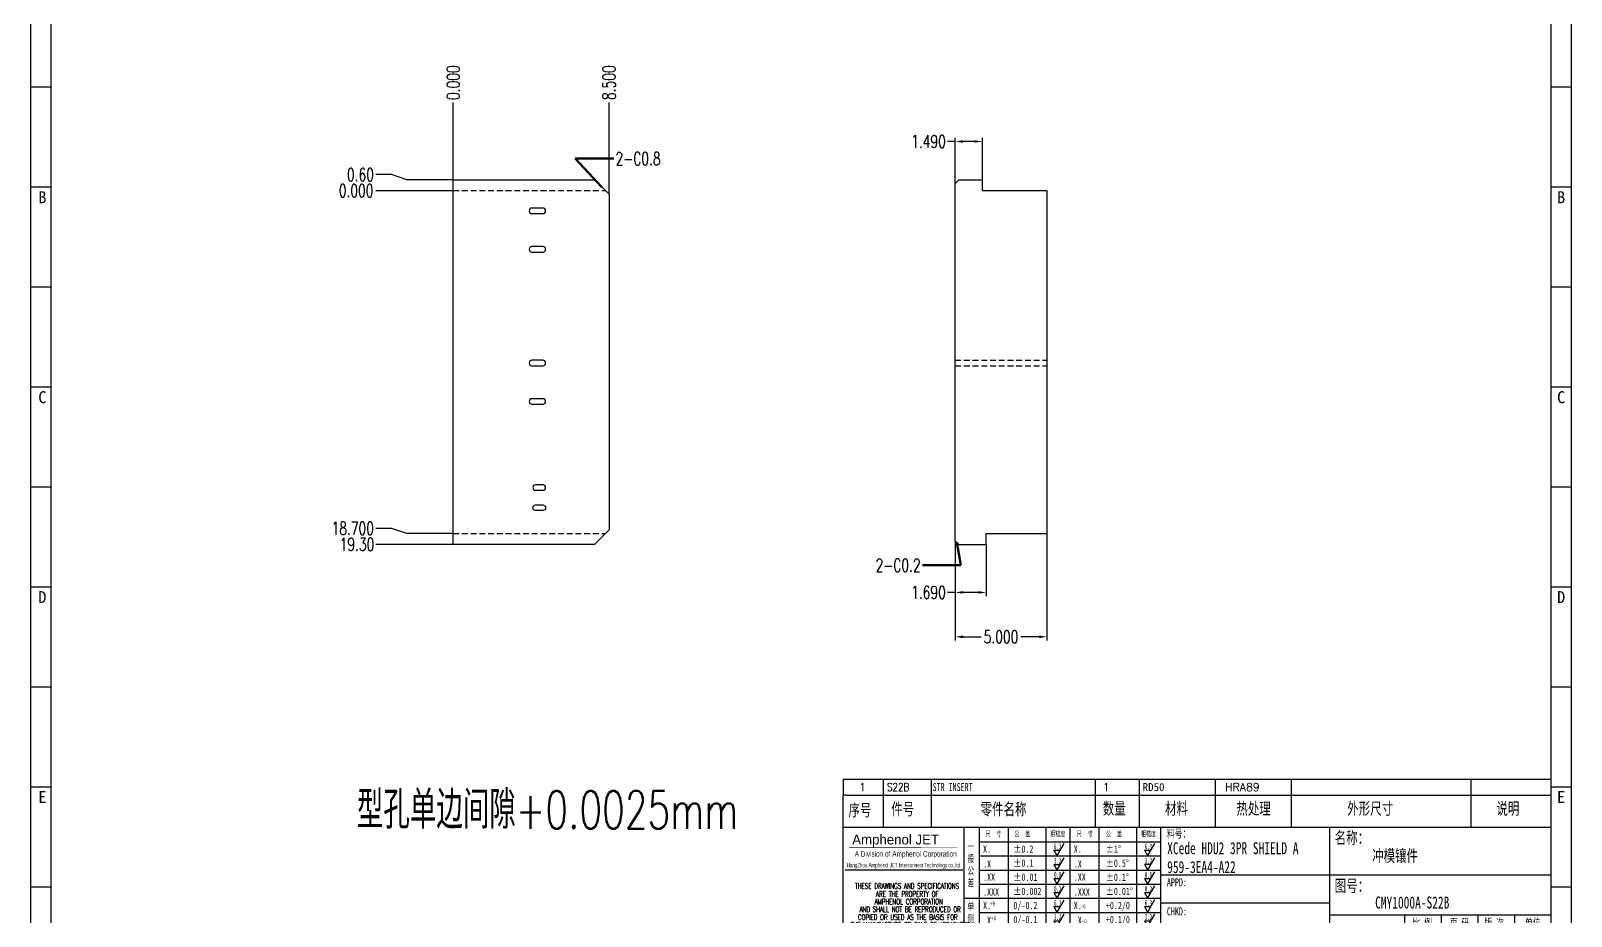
# Model space of a CAD drawing. Header units: millimetres. Extents: x -2852 to 5627, y -2271 to 1849.
# Drawn here: x -2600.2 to -2516.2, y -5 to 43.3 of the extents above; entities that cross this region are included whole.
import ezdxf
from ezdxf.enums import TextEntityAlignment as Align

# ---------------------------------------------------------------- set-up
doc = ezdxf.new("R2010")
doc.units = ezdxf.units.MM
doc.header["$PDSIZE"] = 3
doc.linetypes.add('DASHED2', pattern=[9.525, 6.35, -3.175])
for name, color, linetype in [('1', 7, 'Continuous'), ('11', 4, 'DASHED2'), ('41', 1, 'Continuous'), ('PUNCH', 1, 'Continuous')]:
    doc.layers.add(name, color=color, linetype=linetype)
doc.styles.add('CH', font='仿宋_GB2312_0.ttf')
doc.styles.add('jet01', font='simplex.shx', dxfattribs={"width": 0.7, "bigfont": 'hztxt.shx'})
doc.styles.add('jet02', font='simplex.shx', dxfattribs={"width": 0.7})
doc.styles.add('SIMPLEX', font='SIMPLEX')
doc.styles.get("Standard").update_dxf_attribs({"font": '仿宋_GB2312_0.ttf', "width": 0.7})
doc.styles.add('TEXTSTYLE_1', font='TRIUMB.TTF')
doc.styles.add('TEXTSTYLE_2', font='TRIUM.TTF')
doc.styles.add('tk', font='', dxfattribs={"width": 0.7})
doc.styles.add('tk 2', font='仿宋_GB2312_0.ttf', dxfattribs={"width": 0.65})
doc.styles.add('tk 4', font='simplex.shx', dxfattribs={"width": 0.65, "bigfont": 'bigfont.shx'})
doc.styles.get('tk').set_extended_font_data('NSimSun')
doc.dimstyles.new('jet02', dxfattribs={"dimtxt": 3.5, "dimasz": 2.1, "dimexe": 1, "dimexo": 0, "dimgap": 0.5, "dimtad": 0, "dimtoh": 1, "dimdec": 3, "dimzin": 9, "dimdsep": 46, "dimtxsty": 'jet02', "dimcen": 0, "dimclrt": 256, "dimazin": 2, "dimtfac": 1, "dimtdec": 3, "dimtofl": 0, "dimtmove": 0, "dimatfit": 1, "dimfxl": 0, "dimarcsym": 0})

# ---------------------------------------------------------------- blocks, each defined once
blk = doc.blocks.new('A3-N')
at = {"layer": '1', "color": 1}
for p, q in [((0, 0), (0, 296.73)), ((0, 296.73), (420, 296.73)), ((21.82, 291.27), (21.82, 296.73)), ((49.09, 291.27), (49.09, 296.73)), ((76.36, 291.27), (76.36, 296.73)), ((103.64, 291.27), (103.64, 296.73)), ((103.64, 291.27), (103.64, 296.73)), ((103.64, 291.27), (103.64, 296.73)), ((130.91, 291.27), (130.91, 296.73)), ((158.18, 291.27), (158.18, 296.73)), ((185.45, 291.27), (185.45, 296.73)), ((212.73, 291.27), (212.73, 296.73)), ((240, 291.27), (240, 296.73)), ((267.27, 291.27), (267.27, 296.73)), ((294.55, 291.27), (294.55, 296.73)), ((321.82, 291.27), (321.82, 296.73)), ((349.09, 291.27), (349.09, 296.73)), ((376.36, 291.27), (376.36, 296.73)), ((403.64, 291.27), (403.64, 296.73)), ((420, 296.73), (420, 1)), ((5.45, 269.45), (0, 269.45)), ((420, 269.45), (414.55, 269.45)), ((5.45, 242.18), (0, 242.18)), ((420, 242.18), (414.55, 242.18)), ((5.45, 214.91), (0, 214.91)), ((420, 214.91), (414.55, 214.91)), ((5.45, 187.64), (0, 187.64)), ((420, 187.64), (414.55, 187.64)), ((5.45, 160.36), (0, 160.36)), ((420, 160.36), (414.55, 160.36)), ((5.45, 133.09), (0, 133.09)), ((420, 133.09), (414.55, 133.09)), ((5.45, 105.82), (0, 105.82)), ((420, 105.82), (414.55, 105.82)), ((5.45, 78.55), (0, 78.55)), ((420, 78.55), (414.55, 78.55)), ((5.45, 51.27), (0, 51.27)), ((420, 51.27), (414.55, 51.27)), ((222.45, 49.09), (221.45, 49.09)), ((221.45, 49.09), (221.45, 40.36)), ((222.45, 49.09), (414.55, 49.09)), ((232.36, 49.09), (232.36, 40.36)), ((245.45, 49.09), (245.45, 40.36)), ((290.18, 49.09), (290.18, 40.36)), ((302.18, 49.09), (302.18, 40.36)), ((322.91, 49.09), (322.91, 40.36)), ((343.64, 49.09), (343.64, 40.36)), ((392.73, 40.36), (392.73, 49.09)), ((258.55, 40.36), (258.55, 5.44)), ((266.45, 40.36), (266.45, 5.44)), ((276.78, 40.36), (276.78, 5.45)), ((291.18, 40.36), (291.18, 5.45)), ((301.51, 40.37), (301.51, 5.46)), ((308.01, 40.36), (308.01, 5.45)), ((354.09, 40.36), (354.09, 5.45)), ((308.01, 32.39), (258.55, 32.39)), ((308.01, 28.54), (258.55, 28.54)), ((414.55, 27.27), (308.01, 27.27)), ((5.45, 24), (0, 24)), ((308.01, 24.69), (258.55, 24.69)), ((420, 24), (414.55, 24)), ((308.01, 16.99), (258.55, 16.99)), ((354.09, 19.63), (308.01, 19.63)), ((308.01, 13.14), (258.55, 13.14)), ((414.55, 16.36), (354.09, 16.36)), ((374.55, 16.36), (374.55, 5.45)), ((384.55, 16.36), (384.55, 5.45)), ((394.55, 16.36), (394.55, 5.45)), ((404.55, 16.36), (404.55, 5.45)), ((308.01, 9.29), (258.55, 9.29)), ((308.01, 11.99), (354.09, 11.99)), ((372.51, 12.49), (362.69, 11.5)), ((362.69, 11.5), (362.69, 8.23)), ((372.51, 12.49), (372.51, 7.25)), ((414.55, 12), (374.55, 12)), ((21.82, 0), (21.82, 5.45)), ((49.09, 0), (49.09, 5.45)), ((76.36, 0), (76.36, 5.45)), ((103.64, 0), (103.64, 5.45)), ((130.91, 0), (130.91, 5.45)), ((158.18, 0), (158.18, 5.45)), ((185.45, 0), (185.45, 5.45)), ((212.73, 0), (212.73, 5.45)), ((240, 0), (240, 5.45)), ((267.27, 0), (267.27, 5.45)), ((294.55, 0), (294.55, 5.45)), ((321.82, 0), (321.82, 5.45)), ((349.09, 0), (349.09, 5.45)), ((372.51, 7.25), (362.69, 8.23)), ((376.36, 0), (376.36, 5.45)), ((403.64, 0), (403.64, 5.45)), ((1, 0), (0, 0)), ((420, 0), (1, 0)), ((420, 0), (420, 1))]:
    blk.add_line(p, q, dxfattribs=at)
at = {"layer": '1'}
for p, q in [((414.55, 278.18), (414.55, 284.73)), ((221.45, 40.36), (221.45, 5.45)), ((221.45, 40.36), (414.55, 40.36)), ((221.45, 40.36), (414.55, 40.36)), ((254.41, 40.36), (254.41, 5.45)), ((283.28, 40.36), (283.28, 5.45)), ((308.01, 36.24), (258.55, 36.24)), ((222.08, 28.67), (254.12, 28.67)), ((308.01, 20.84), (254.41, 20.84))]:
    blk.add_line(p, q, dxfattribs=at)
at = {"layer": '1', "color": 1, "ltscale": 0.05}
for p, q in [((278.93, 34.04), (279.79, 32.56)), ((278.93, 34.04), (280.65, 34.04)), ((281.68, 35.84), (279.79, 32.56)), ((303.66, 34.05), (304.52, 32.56)), ((303.66, 34.05), (305.38, 34.05)), ((306.41, 35.84), (304.52, 32.56)), ((278.93, 30.19), (279.79, 28.71)), ((278.93, 30.19), (280.65, 30.19)), ((281.68, 31.99), (279.79, 28.71)), ((303.66, 30.2), (305.38, 30.2)), ((303.66, 30.2), (304.52, 28.71)), ((306.41, 31.99), (304.52, 28.71)), ((278.93, 26.34), (279.79, 24.86)), ((278.93, 26.34), (280.65, 26.34)), ((281.68, 28.14), (279.79, 24.86)), ((303.66, 26.35), (304.52, 24.86)), ((303.66, 26.35), (305.38, 26.35)), ((306.41, 28.14), (304.52, 24.86)), ((278.93, 22.49), (280.65, 22.49)), ((278.93, 22.49), (279.79, 21.01)), ((281.68, 24.29), (279.79, 21.01)), ((303.66, 22.5), (305.38, 22.5)), ((303.66, 22.5), (304.52, 21.01)), ((306.41, 24.29), (304.52, 21.01)), ((278.93, 18.66), (279.79, 17.17)), ((278.93, 18.66), (280.65, 18.66)), ((281.68, 20.45), (279.79, 17.17)), ((303.66, 18.66), (304.52, 17.18)), ((303.66, 18.66), (305.38, 18.66)), ((306.41, 20.46), (304.52, 17.18)), ((278.93, 14.81), (280.65, 14.81)), ((278.93, 14.81), (279.79, 13.32)), ((281.68, 16.6), (279.79, 13.32)), ((281.68, 12.75), (279.79, 9.47)), ((303.66, 14.81), (305.38, 14.81)), ((303.66, 14.81), (304.52, 13.33)), ((306.41, 16.61), (304.52, 13.33)), ((306.41, 12.76), (304.52, 9.48)), ((278.93, 10.96), (279.79, 9.47)), ((278.93, 10.96), (280.65, 10.96)), ((281.68, 8.9), (279.79, 5.62)), ((303.66, 10.96), (304.52, 9.48)), ((303.66, 10.96), (305.38, 10.96)), ((306.41, 8.91), (304.52, 5.63)), ((278.93, 7.11), (279.79, 5.62)), ((278.93, 7.11), (280.65, 7.11)), ((303.66, 7.11), (305.38, 7.11)), ((303.66, 7.11), (304.52, 5.63))]:
    blk.add_line(p, q, dxfattribs=at)
at = {"layer": '1', "color": 1, "ltscale": 0.1}
for p, q in [((358.01, 13.02), (358.01, 6.71)), ((354.86, 9.87), (361.17, 9.87)), ((362.03, 9.87), (373.54, 9.87))]:
    blk.add_line(p, q, dxfattribs=at)
at = {"layer": '1'}
blk.add_lwpolyline([(221.45, 5.45), (414.55, 5.45), (414.55, 291.27), (5.45, 291.27), (5.45, 5.45), (414.55, 5.45)], dxfattribs=at)
at = {"layer": '1', "color": 7, "linetype": 'Continuous', "const_width": 0.123}
blk.add_lwpolyline([(223.11, 34.74), (252.6, 34.76)], dxfattribs=at)
at = {"layer": '1', "color": 1}
for radius in [2.62, 1.64]:
    blk.add_circle((358.01, 9.87), radius, dxfattribs=at)
at = {"layer": '41'}
for p, q in [((27.27, 291.27), (27.27, 269.45)), ((60, 291.27), (60, 269.45)), ((81.82, 291.27), (81.82, 269.45)), ((103.82, 291.27), (103.82, 269.45)), ((125.82, 291.27), (125.82, 269.45)), ((147.82, 291.27), (147.82, 269.45)), ((169.82, 291.27), (169.82, 269.45)), ((191.82, 291.27), (191.82, 269.45)), ((213.82, 291.27), (213.82, 269.45)), ((235.82, 291.27), (235.82, 269.45)), ((257.82, 291.27), (257.82, 269.45)), ((279.82, 291.27), (279.82, 269.45)), ((301.82, 291.27), (301.82, 269.45)), ((323.82, 291.27), (323.82, 269.45)), ((345.82, 291.27), (345.82, 269.45)), ((367.82, 291.27), (367.82, 269.45)), ((367.82, 285.82), (5.45, 285.82)), ((367.82, 280.36), (5.45, 280.36)), ((367.82, 274.91), (5.45, 274.91)), ((414.55, 269.45), (5.45, 269.45))]:
    blk.add_line(p, q, dxfattribs=at)
at = {"layer": '1', "color": 1}
for s, p in [('1', (29.64, 295.11)), ('2', (84.18, 295.11)), ('3', (138.73, 295.11)), ('4', (193.27, 295.11)), ('5', (247.82, 295.11)), ('6', (302.36, 295.11)), ('7', (356.91, 295.11)), ('8', (411.45, 295.11)), ('1', (30.53, 4.11)), ('2', (85.08, 4.11)), ('3', (139.62, 4.11)), ('4', (194.17, 4.11)), ('5', (248.72, 4.11)), ('6', (303.26, 4.11)), ('7', (357.81, 4.11)), ('8', (412.35, 4.11))]:
    blk.add_text(s, height=3.27, dxfattribs=at).set_placement(p, align=Align.TOP_CENTER)
at = {"layer": '1', "style": 'tk', "width": 0.7}
for s, p in [('投单日期:', (16.36, 288.55)), ('工    序:', (70.91, 288.55)), ('备注：', (375.51, 288.55)), ('交    期:', (16.36, 283.09)), ('预估工时:', (70.91, 283.09)), ('加工代码:', (16.36, 277.64)), ('实际工时:', (70.91, 277.64)), ('数    量:', (16.36, 272.18)), ('工序交期:', (70.91, 272.18))]:
    blk.add_text(s, height=2.727, dxfattribs=at).set_placement(p, align=Align.MIDDLE)
at = {"layer": '1', "color": 1}
for s, p in [('A', (2.04, 268.36)), ('B', (2.04, 213.82)), ('C', (2.04, 159.27)), ('D', (2.04, 104.73)), ('E', (2.04, 50.18))]:
    blk.add_text(s, height=3.27, dxfattribs=at).set_placement(p, align=Align.TOP_LEFT)
for s, p in [('A', (418.37, 268.36)), ('B', (418.37, 213.82)), ('C', (418.37, 159.27)), ('D', (418.37, 104.73)), ('E', (418.37, 50.18))]:
    blk.add_text(s, height=3.27, dxfattribs=at).set_placement(p, align=Align.TOP_RIGHT)
at = {"layer": '1', "color": 1, "style": 'tk 2', "width": 0.7}
for s, height, p in [('序号', 3.273, (222.96, 43.34)), ('件号', 3.273, (234.62, 43.61)), ('零件名称', 3.273, (258.97, 43.61)), ('数量', 3.273, (292.3, 43.78)), ('材料', 3.273, (309.27, 43.78)), ('热处理', 3.273, (328.71, 43.78)), ('外形尺寸', 3.273, (358.94, 43.78)), ('说明', 3.273, (399.61, 43.78)), ('料号：', 2.182, (309.77, 37.46)), ('名称：', 3.273, (355.52, 35.79)), ('图号：', 3.273, (355.52, 22.7)), ('比 例', 2.182, (376.69, 13.18)), ('页 码', 2.182, (386.85, 13.18)), ('版 次', 2.182, (396.31, 13.18)), ('单位', 2.182, (407.35, 13.18))]:
    blk.add_text(s, height=height, dxfattribs=at).set_placement(p)
at = {"layer": '1', "color": 7, "linetype": 'Continuous', "style": 'TEXTSTYLE_1'}
blk.add_text('Amphenol JET', height=2.7, dxfattribs=at).set_placement((223.96, 35.61))
at = {"layer": '1', "color": 7, "linetype": 'Continuous'}
for s, height, style, width, p in [('A Division of Amphenol Corporation', 1.5, 'TEXTSTYLE_2', 0.7, (224.64, 32.29)), ('HangZhou Amphenol JET Interconnect Technology co.,ltd ', 1.2, 'TEXTSTYLE_2', 0.6, (222.47, 29.36)), ('THESE DRAWINGS AND SPECIFICATIONS', 1.5, 'tk 4', 0.6, (224.73, 23.52)), ('ARE THE PROPERTY OF', 1.5, 'tk 4', 0.6, (230.45, 21.35)), ('AND SHALL NOT BE REPRODUCED OR', 1.5, 'tk 4', 0.6, (225.95, 17.17)), ('AMPHENOL CORPORATION', 1.5, 'tk 4', 0.6, (230.04, 19.27)), ('THE MANUFACTURE OR SALE OF APPARATUS', 1.5, 'tk 4', 0.6, (223.5, 12.92)), ('COPIED OR USED AS THE BASIS FOR', 1.5, 'tk 4', 0.6, (225.54, 15.02)), ('WITHOUT THE WRITTEN PERMISSION OF', 1.5, 'tk 4', 0.6, (224.73, 10.67)), ('AMPHENOL CORPORATION.', 1.5, 'tk 4', 0.6, (229.63, 8.4))]:
    blk.add_text(s, height=height, dxfattribs=dict(at, style=style, width=width)).set_placement(p)
at = {"layer": '1', "color": 1, "style": 'tk 2', "width": 0.7}
for s, p in [('X.', (259.64, 34.37)), ('%%P0.2', (267.9, 34.37)), ('X.', (284.37, 34.37)), ('%%P1%%D', (293.12, 34.37)), ('.X', (259.64, 30.28)), ('%%P0.1', (267.9, 30.52)), ('.X', (284.37, 30.28)), ('%%P0.5%%D', (293.12, 30.52)), ('.XX', (259.64, 26.71)), ('%%P0.01', (267.9, 26.67)), ('.XX', (284.37, 26.71)), ('%%P0.1%%D', (293.12, 26.67)), ('.XXX', (259.64, 22.68)), ('%%P0.002', (267.9, 22.82)), ('.XXX', (284.37, 22.68)), ('%%P0.01%%D', (293.12, 22.82)), ('X.', (259.64, 18.97)), ('0/-0.2', (267.9, 18.97)), ('X.', (284.37, 18.97)), ('+0.2/0', (293.12, 18.97)), ('.X', (259.64, 14.88)), ('0/-0.1', (267.9, 15.12)), ('.X', (284.37, 14.88)), ('+0.1/0', (293.12, 15.12)), ('.XX', (259.64, 11.31)), ('0/-0.01', (267.9, 11.27)), ('0/-0.002', (267.9, 7.42)), ('.XX', (284.37, 11.31)), ('+0.01/0', (293.12, 11.27)), ('+0.002/0', (293.12, 7.42)), ('.XXX', (259.64, 7.28)), ('.XXX', (284.37, 7.28))]:
    blk.add_text(s, height=2, dxfattribs=at).set_placement(p, align=Align.MIDDLE_LEFT)
at = {"layer": '1', "color": 1, "ltscale": 0.05, "style": 'tk 2', "width": 0.5}
for s, p in [('6.3', (279.01, 34.26)), ('6.3', (303.74, 34.27)), ('3.2', (279.01, 30.41)), ('3.2', (303.74, 30.42)), ('0.8', (279.01, 26.56)), ('0.8', (303.74, 26.57)), ('0.2', (279.01, 22.71)), ('0.2', (303.74, 22.72)), ('6.3', (279.01, 18.87)), ('6.3', (303.74, 18.88)), ('3.2', (279.01, 15.02)), ('0.8', (279.01, 11.17)), ('3.2', (303.74, 15.03)), ('0.8', (303.74, 11.18)), ('0.2', (279.01, 7.32)), ('0.2', (303.74, 7.33))]:
    blk.add_text(s, height=1.6, dxfattribs=at).set_placement(p)
at = {"layer": '1', "style": 'tk 2', "width": 0.7}
for s, p in [('APPD:', (309.77, 24.21)), ('CHKD:', (309.77, 16.27)), ('DR:', (309.77, 8.35))]:
    blk.add_text(s, height=2.182, dxfattribs=at).set_placement(p)
at = {"layer": '1', "color": 7, "style": 'tk 2', "width": 0.7}
blk.add_text('MM', height=2.182, dxfattribs=at).set_placement((408.31, 7.75))
at = {"layer": '1', "color": 1, "ltscale": 0.05, "char_height": 1.5, "width": 6.3627, "attachment_point": 1, "style": 'tk 2'}
for s, insert in [('尺  寸', (260.31, 39.25)), ('公  差', (268.17, 39.25)), ('粗糙度', (277.98, 39.25)), ('尺  寸', (285.2, 39.25)), ('公  差', (293.18, 39.25)), ('粗糙度', (302.71, 39.26))]:
    blk.add_mtext(s, dxfattribs=dict(at, insert=insert))
at = {"layer": '1', "ltscale": 0.05, "char_height": 2, "width": 2.5195, "attachment_point": 1, "style": 'tk 2'}
for s, insert in [('一般公差', (255.39, 36.11)), ('单侧公差', (255.39, 19.71))]:
    blk.add_mtext(s, dxfattribs=dict(at, insert=insert))
at = {"layer": '1', "color": 1, "ltscale": 0.05, "char_height": 1.2, "width": 5.1396, "attachment_point": 1, "line_spacing_factor": 0.8, "style": 'tk 2'}
for s, insert in [('+0', (261.58, 20.13)), ('-0', (286.31, 19.33)), ('+0', (261.88, 16.09)), ('-0', (286.61, 15.29)), ('+0', (262.79, 12.45)), ('+0', (263.87, 8.44)), ('-0', (287.51, 11.65)), ('-0', (288.59, 7.64))]:
    blk.add_mtext(s, dxfattribs=dict(at, insert=insert))
at = {"layer": '1', "style": 'tk 2', "width": 0.7}
for tag, p in [('PATR-NO1', (309.84, 32.96)), ('TITLE', (365.74, 30.9)), ('PATR-NO2', (309.84, 27.81)), ('DWG-NO:', (366.54, 18.14))]:
    blk.add_attdef(tag, p, '', height=3.27, dxfattribs=at)
at = {"layer": '1', "color": 1, "style": 'tk 2', "width": 0.7}
for tag, p in [('DRAW', (314.55, 7.27)), ('DATE', (334.72, 7.32))]:
    blk.add_attdef(tag, p, '', height=3.49, dxfattribs=at)
at = {"layer": '1', "style": 'tk 2', "width": 0.7}
for tag, p in [('SCALE', (376.55, 8.73)), ('SHEET', (386.6, 8.72)), ('REV', (397.38, 8.73))]:
    blk.add_attdef(tag, text='', height=2.18, dxfattribs=at).set_placement(p, align=Align.MIDDLE_LEFT)
blk = doc.blocks.new('FB3')
at = {"layer": '1', "color": 1}
for p, q in [((0, 4.36), (193.09, 4.36)), ((0, 4.36), (0, 0)), ((10.91, 4.36), (10.91, 0)), ((24, 4.36), (24, 0)), ((68.73, 4.36), (68.73, 0)), ((80.73, 4.36), (80.73, 0)), ((101.45, 4.36), (101.45, 0)), ((122.18, 4.36), (122.18, 0)), ((171.27, 0), (171.27, 4.36))]:
    blk.add_line(p, q, dxfattribs=at)
at = {"layer": '1'}
for tag, style, p in [('ITEM', 'SIMPLEX', (4.36, 2.18)), ('PARTNO', 'SIMPLEX', (12, 2.18)), ('QTY', 'SIMPLEX', (74.18, 2.18)), ('MATL', 'CH', (81.72, 2.18)), ('FINISH', 'SIMPLEX', (104.17, 2.18)), ('SPEC', 'SIMPLEX', (130.91, 2.18)), ('REMARK', 'SIMPLEX', (174.06, 2.18))]:
    blk.add_attdef(tag, text='', height=2.18, dxfattribs=dict(at, style=style)).set_placement(p, align=Align.MIDDLE_LEFT)
at = {"layer": '1', "style": 'tk', "width": 0.7}
blk.add_attdef('DIE', text='', height=2.18, dxfattribs=at).set_placement((24.43, 2.18), align=Align.MIDDLE_LEFT)
blk = doc.blocks.new('*D903')
at = {"layer": '41', "ltscale": 0.05}
blk.add_line((-1661.948, -2417.856), (-1666.161, -2417.856), dxfattribs=at)
at = {"layer": 'Defpoints', "color": 0, "ltscale": 0.05}
for p in [(-1666.161, -2417.856), (-1661.948, -2417.856), (-1661.948, -2417.856)]:
    blk.add_point(p, dxfattribs=at)
at = {"layer": '41', "ltscale": 0.05, "insert": (-1667.241, -2417.856), "char_height": 0.7, "attachment_point": 5, "style": 'jet02'}
blk.add_mtext('0.000', dxfattribs=at)
blk = doc.blocks.new('*D904')
at = {"layer": '41', "ltscale": 0.05}
blk.add_line((-1661.948, -2437.156), (-1666.161, -2437.156), dxfattribs=at)
at = {"layer": 'Defpoints', "color": 0, "ltscale": 0.05}
for p in [(-1661.948, -2417.856), (-1666.161, -2437.156), (-1661.948, -2437.156)]:
    blk.add_point(p, dxfattribs=at)
at = {"layer": '41', "ltscale": 0.05, "insert": (-1667.194, -2437.156), "char_height": 0.7, "attachment_point": 5, "style": 'jet02'}
blk.add_mtext('19.30', dxfattribs=at)
blk = doc.blocks.new('*D905')
at = {"layer": '41', "ltscale": 0.05}
for p, q in [((-1665.321, -2436.281), (-1666.161, -2436.281)), ((-1664.481, -2436.556), (-1665.321, -2436.281)), ((-1661.948, -2436.556), (-1664.481, -2436.556))]:
    blk.add_line(p, q, dxfattribs=at)
at = {"layer": 'Defpoints', "color": 0, "ltscale": 0.05}
for p in [(-1661.948, -2417.856), (-1666.161, -2436.281), (-1661.948, -2436.556)]:
    blk.add_point(p, dxfattribs=at)
at = {"layer": '41', "ltscale": 0.05, "insert": (-1667.428, -2436.281), "char_height": 0.7, "attachment_point": 5, "style": 'jet02'}
blk.add_mtext('18.700', dxfattribs=at)
blk = doc.blocks.new('*D906')
at = {"layer": '41', "ltscale": 0.05}
for p, q in [((-1665.321, -2416.981), (-1666.161, -2416.981)), ((-1664.481, -2417.256), (-1665.321, -2416.981)), ((-1661.948, -2417.256), (-1664.481, -2417.256))]:
    blk.add_line(p, q, dxfattribs=at)
at = {"layer": 'Defpoints', "color": 0, "ltscale": 0.05}
for p in [(-1666.161, -2416.981), (-1661.948, -2417.256), (-1661.948, -2417.856)]:
    blk.add_point(p, dxfattribs=at)
at = {"layer": '41', "ltscale": 0.05, "insert": (-1667.008, -2416.981), "char_height": 0.7, "attachment_point": 5, "style": 'jet02'}
blk.add_mtext('0.60', dxfattribs=at)
blk = doc.blocks.new('*D907')
at = {"layer": '41', "ltscale": 0.05}
blk.add_line((-1661.948, -2417.856), (-1661.948, -2413.043), dxfattribs=at)
at = {"layer": 'Defpoints', "color": 0, "ltscale": 0.05}
for p in [(-1661.948, -2413.043), (-1661.948, -2417.856), (-1661.948, -2417.856)]:
    blk.add_point(p, dxfattribs=at)
at = {"layer": '41', "ltscale": 0.05, "insert": (-1661.948, -2411.963), "char_height": 0.7, "attachment_point": 5, "rotation": 90, "style": 'jet02'}
blk.add_mtext('0.000', dxfattribs=at)
blk = doc.blocks.new('*D908')
at = {"layer": '41', "ltscale": 0.05}
blk.add_line((-1653.448, -2418.056), (-1653.448, -2413.043), dxfattribs=at)
at = {"layer": 'Defpoints', "color": 0, "ltscale": 0.05}
for p in [(-1653.448, -2413.043), (-1661.948, -2417.856), (-1653.448, -2418.056)]:
    blk.add_point(p, dxfattribs=at)
at = {"layer": '41', "ltscale": 0.05, "insert": (-1653.448, -2411.963), "char_height": 0.7, "attachment_point": 5, "rotation": 90, "style": 'jet02'}
blk.add_mtext('8.500', dxfattribs=at)
blk = doc.blocks.new('*D909')
at = {"layer": '41', "ltscale": 0.05}
for p, q in [((-1634.575, -2417.456), (-1634.575, -2414.973)), ((-1633.085, -2417.256), (-1633.085, -2414.973)), ((-1634.575, -2415.173), (-1634.995, -2415.173)), ((-1633.505, -2415.173), (-1634.155, -2415.173))]:
    blk.add_line(p, q, dxfattribs=at)
for points in [[(-1634.155, -2415.103), (-1634.155, -2415.243), (-1634.575, -2415.173)], [(-1633.505, -2415.103), (-1633.505, -2415.243), (-1633.085, -2415.173)]]:
    blk.add_solid(points, dxfattribs=at)
at = {"layer": 'Defpoints', "color": 0, "ltscale": 0.05}
for p in [(-1634.575, -2415.173), (-1634.575, -2417.456), (-1633.085, -2417.256)]:
    blk.add_point(p, dxfattribs=at)
at = {"layer": '41', "ltscale": 0.05, "insert": (-1636.029, -2415.173), "char_height": 0.7, "attachment_point": 5, "style": 'jet02'}
blk.add_mtext('1.490', dxfattribs=at)
blk = doc.blocks.new('*D910')
at = {"layer": '41', "ltscale": 0.05}
for p, q in [((-1634.575, -2436.956), (-1634.575, -2439.978)), ((-1632.885, -2437.156), (-1632.885, -2439.978)), ((-1634.575, -2439.778), (-1634.995, -2439.778)), ((-1633.305, -2439.778), (-1634.155, -2439.778))]:
    blk.add_line(p, q, dxfattribs=at)
for points in [[(-1634.155, -2439.708), (-1634.155, -2439.848), (-1634.575, -2439.778)], [(-1633.305, -2439.708), (-1633.305, -2439.848), (-1632.885, -2439.778)]]:
    blk.add_solid(points, dxfattribs=at)
at = {"layer": 'Defpoints', "color": 0, "ltscale": 0.05}
for p in [(-1634.575, -2436.956), (-1632.885, -2437.156), (-1634.575, -2439.778)]:
    blk.add_point(p, dxfattribs=at)
at = {"layer": '41', "ltscale": 0.05, "insert": (-1636.029, -2439.778), "char_height": 0.7, "attachment_point": 5, "style": 'jet02'}
blk.add_mtext('1.690', dxfattribs=at)
blk = doc.blocks.new('*D911')
at = {"layer": '41', "ltscale": 0.05}
for p, q in [((-1629.575, -2436.556), (-1629.575, -2442.399)), ((-1634.575, -2436.956), (-1634.575, -2442.399)), ((-1634.155, -2442.199), (-1633.155, -2442.199)), ((-1629.995, -2442.199), (-1630.995, -2442.199))]:
    blk.add_line(p, q, dxfattribs=at)
for points in [[(-1634.155, -2442.129), (-1634.155, -2442.269), (-1634.575, -2442.199)], [(-1629.995, -2442.129), (-1629.995, -2442.269), (-1629.575, -2442.199)]]:
    blk.add_solid(points, dxfattribs=at)
at = {"layer": 'Defpoints', "color": 0, "ltscale": 0.05}
for p in [(-1629.575, -2436.556), (-1634.575, -2436.956), (-1629.575, -2442.199)]:
    blk.add_point(p, dxfattribs=at)
at = {"layer": '41', "ltscale": 0.05, "insert": (-1632.075, -2442.199), "char_height": 0.7, "attachment_point": 5, "style": 'jet02'}
blk.add_mtext('5.000', dxfattribs=at)

msp = doc.modelspace()

# ---------------------------------------------------------------- linework, layer by layer
at = {"layer": '1', "ltscale": 0.05}
for p, q in [((-2549.783, 34.9742), (-2549.583, 35.1742)), ((-2549.783, 15.4742), (-2549.783, 34.9742)), ((-2549.583, 35.1742), (-2548.293, 35.1742)), ((-2548.293, 34.5742), (-2548.293, 35.1742)), ((-2548.293, 34.5742), (-2544.783, 34.5742)), ((-2544.783, 34.5742), (-2544.783, 15.8742)), ((-2549.583, 15.2742), (-2549.783, 15.4742)), ((-2549.583, 15.2742), (-2548.093, 15.2742)), ((-2548.093, 15.8742), (-2544.783, 15.8742)), ((-2548.093, 15.2742), (-2548.093, 15.8742))]:
    msp.add_line(p, q, dxfattribs=at)
msp.add_lwpolyline([(-2577.1559, 35.1742), (-2569.4559, 35.1742), (-2568.6559, 34.3742), (-2568.6559, 16.0742), (-2569.4559, 15.2742), (-2577.1559, 15.2742)], close=True, dxfattribs=at)
at = {"layer": '11', "ltscale": 0.05}
for p, q in [((-2577.1559, 34.5742), (-2568.8559, 34.5742)), ((-2549.783, 25.3242), (-2544.783, 25.3242)), ((-2549.783, 25.0242), (-2544.783, 25.0242)), ((-2577.1559, 15.8742), (-2568.8559, 15.8742))]:
    msp.add_line(p, q, dxfattribs=at)
at = {"layer": 'PUNCH', "ltscale": 0.05}
for points in [[(-2572.8659, 33.6242, 1), (-2572.8659, 33.3242), (-2572.2659, 33.3242, 1), (-2572.2659, 33.6242)], [(-2572.8659, 31.5242, 1), (-2572.8659, 31.2242), (-2572.2659, 31.2242, 1), (-2572.2659, 31.5242)], [(-2572.8659, 25.3242, 1), (-2572.8659, 25.0242), (-2572.2659, 25.0242, 1), (-2572.2659, 25.3242)], [(-2572.8659, 23.2242, 1), (-2572.8659, 22.9242), (-2572.2659, 22.9242, 1), (-2572.2659, 23.2242)]]:
    msp.add_lwpolyline(points, format="xyb", close=True, dxfattribs=at)
at = {"layer": 'PUNCH', "color": 2, "ltscale": 0.05}
for points in [[(-2572.2659, 18.2242, 1), (-2572.2659, 18.5242), (-2572.6659, 18.5242, 1), (-2572.6659, 18.2242)], [(-2572.2659, 17.4242, -1), (-2572.2659, 17.1242), (-2572.6659, 17.1242, -1), (-2572.6659, 17.4242)]]:
    msp.add_lwpolyline(points, format="xyb", close=True, dxfattribs=at)

# ---------------------------------------------------------------- block references
at = {"layer": '1', "ltscale": 0.05, "xscale": 0.2000000000000455, "yscale": 0.2000000000000455, "zscale": 0.2000000000000455}
msp.add_blockref('A3-N', (-2600.1899, -8.2217), dxfattribs=at).add_auto_attribs({'DWG-NO:': 'CMY1000A-S22B', 'TITLE': '冲模镶件', 'REV': 'A', 'SHEET': '1 / 1', 'DRAW': 'tlr', 'DATE': '2019-01-16', 'PATR-NO1': 'XCede HDU2 3PR SHIELD A', 'PATR-NO2': '959-3EA4-A22', 'SCALE': '1 : 1'})
at = {"layer": '1', "ltscale": 0.05}
ref = msp.add_blockref('FB3', (-2555.8989, 1.5965), dxfattribs=dict(at, xscale=0.2000000000000455, yscale=0.2000000000000455, zscale=0.2000000000000455))
ref.add_attrib('PARTNO', 'S22B', dxfattribs={"height": 0.43636, "style": 'SIMPLEX', "width": 0.8}).set_placement((-2553.4989, 2.0328), align=Align.MIDDLE_LEFT)
ref.add_attrib('ITEM', '1', dxfattribs={"height": 0.4364, "style": 'SIMPLEX'}).set_placement((-2555.0262, 2.0328), align=Align.MIDDLE_LEFT)
ref.add_attrib('DIE', 'STR INSERT', dxfattribs={"height": 0.43636, "style": 'tk', "width": 0.7}).set_placement((-2551.0129, 2.0328), align=Align.MIDDLE_LEFT)
ref.add_attrib('QTY', '1', dxfattribs={"height": 0.4364, "style": 'SIMPLEX'}).set_placement((-2541.739, 2.0328), align=Align.MIDDLE_LEFT)
ref.add_attrib('MATL', 'RD50', dxfattribs={"height": 0.43636, "style": 'CH'}).set_placement((-2539.5557, 2.0328), align=Align.MIDDLE_LEFT)
ref.add_attrib('FINISH', 'HRA89', dxfattribs={"height": 0.43636, "style": 'SIMPLEX'}).set_placement((-2535.0644, 2.0328), align=Align.MIDDLE_LEFT)

# ---------------------------------------------------------------- texts
at = {"layer": '1', "ltscale": 0.05, "style": 'jet01', "width": 0.7}
msp.add_text('型孔单边间隙+0.0025mm', height=2.064003, dxfattribs=at).set_placement((-2582.4113, -0.2417))
at = {"layer": '41', "ltscale": 0.05, "char_height": 0.7, "style": 'jet02'}
for s, insert, attachment_point in [('2-C0.8', (-2568.3044, 36.3227), 4), ('2-C0.2', (-2551.6671, 14.1334), 6)]:
    msp.add_mtext(s, dxfattribs=dict(at, insert=insert, attachment_point=attachment_point))

# ---------------------------------------------------------------- dimensions: what is measured, and where the dimension line sits
at = {"layer": '41', "ltscale": 0.05}
for feature_location, offset, dtype, origin, override, picture, middle, set_off in [((-2577.1559234771, 34.5741895403), (0, 4.8127413591), 1, (-2577.1559234771, 34.5741895403), {"dimscale": 0.2, "dimtoh": 0, "dimzin": 1, "dimclrd": 256, "dimclre": 256, "dimadec": 3, "dimazin": 0, "dimatfit": 3, "dimlwd": 65535, "dimlwe": 65535}, '*D907', (-2577.1559234771, 40.4669308994), (-915.2077048823, 2452.4298167741)), ((-2568.6559, 34.3742), (0, 5.0127), 1, (-2577.1559, 34.5742), {"dimscale": 0.2, "dimtoh": 0, "dimzin": 1, "dimclrd": 256, "dimclre": 256, "dimadec": 3, "dimazin": 0, "dimatfit": 3, "dimlwd": 65535, "dimlwe": 65535}, '*D908', (-2568.6559, 40.4669), (-915.2077, 2452.4298)), ((-2577.1559, 35.1742), (-4.2127, 0.275), 0, (-2577.1559, 34.5742), {"dimscale": 0.2, "dimtoh": 0, "dimdec": 2, "dimzin": 1, "dimclrd": 256, "dimclre": 256, "dimazin": 0, "dimatfit": 3, "dimlwd": 65535, "dimlwe": 65535}, '*D906', (-2582.2153, 35.4492), (-915.2077, 2452.4298)), ((-2577.1559, 15.8742), (-4.2127, 0.275), 0, (-2577.1559, 34.5742), {"dimscale": 0.2, "dimtoh": 0, "dimzin": 1, "dimclrd": 256, "dimclre": 256, "dimadec": 3, "dimazin": 0, "dimatfit": 3, "dimlwd": 65535, "dimlwe": 65535}, '*D905', (-2582.6353, 16.1492), (-915.2077, 2452.4298)), ((-2577.1559234771, 34.5741895403), (-4.2127413591, 0), 0, (-2577.1559234771, 34.5741895403), {"dimscale": 0.2, "dimtoh": 0, "dimzin": 1, "dimclrd": 256, "dimclre": 256, "dimadec": 3, "dimazin": 0, "dimatfit": 3, "dimlwd": 65535, "dimlwe": 65535}, '*D903', (-2582.4486648362, 34.5741895403), (-915.2077048823, 2452.4298167741)), ((-2577.1559, 15.2742), (-4.2127, 0), 0, (-2577.1559, 34.5742), {"dimscale": 0.2, "dimtoh": 0, "dimdec": 2, "dimzin": 1, "dimclrd": 256, "dimclre": 256, "dimazin": 0, "dimatfit": 3, "dimlwd": 65535, "dimlwe": 65535}, '*D904', (-2582.402, 15.2742), (-915.2077, 2452.4298))]:
    dim = msp.add_ordinate_dim(feature_location=feature_location, offset=offset, dtype=dtype, origin=origin, dimstyle='jet02', override=override, dxfattribs=at)
    dim.commit()
    dim.dimension.update_dxf_attribs({"geometry": picture, "text_midpoint": middle, "insert": set_off})
for base, p1, p2, picture, middle in [((-2549.783, 37.2572), (-2548.293, 35.1742), (-2549.783, 34.9742), '*D909', (-2551.2363, 37.2572)), ((-2549.783, 12.6521), (-2548.093, 15.2742), (-2549.783, 15.4742), '*D910', (-2551.2363, 12.6521)), ((-2544.783, 10.2311), (-2549.783, 15.4742), (-2544.783, 15.8742), '*D911', (-2547.283, 10.2311))]:
    dim = msp.add_linear_dim(base=base, p1=p1, p2=p2, dimstyle='jet02', override={"dimscale": 0.2, "dimtoh": 0, "dimzin": 1, "dimclrd": 256, "dimclre": 256, "dimadec": 3, "dimazin": 0, "dimatfit": 3, "dimlwd": 65535, "dimlwe": 65535}, dxfattribs=at)
    dim.commit()
    dim.dimension.update_dxf_attribs({"geometry": picture, "text_midpoint": middle, "insert": (-915.2077, 2452.4298)})

# ---------------------------------------------------------------- leaders
at = {"layer": '41', "ltscale": 0.05, "annotation_type": 0, "has_hookline": 1, "text_width": 2.59}
for points, override, hookline_direction in [([(-2569.0559, 34.7742), (-2570.5044, 36.3227), (-2568.4044, 36.3227)], {"dimscale": 0.2, "dimtoh": 0, "dimzin": 1, "dimclrd": 256, "dimclre": 256, "dimadec": 3, "dimazin": 0, "dimatfit": 3, "dimlwd": 65535, "dimlwe": 65535}, 0), ([(-2549.683, 15.3742), (-2549.4671, 14.1334), (-2551.5671, 14.1334)], {"dimscale": 0.2, "dimtoh": 0, "dimdec": 2, "dimzin": 1, "dimclrd": 256, "dimclre": 256, "dimazin": 0, "dimatfit": 3, "dimlwd": 65535, "dimlwe": 65535}, 1)]:
    msp.add_leader(points, dimstyle='jet02', override=override, dxfattribs=dict(at, hookline_direction=hookline_direction))

doc.saveas('drawing.dxf')
